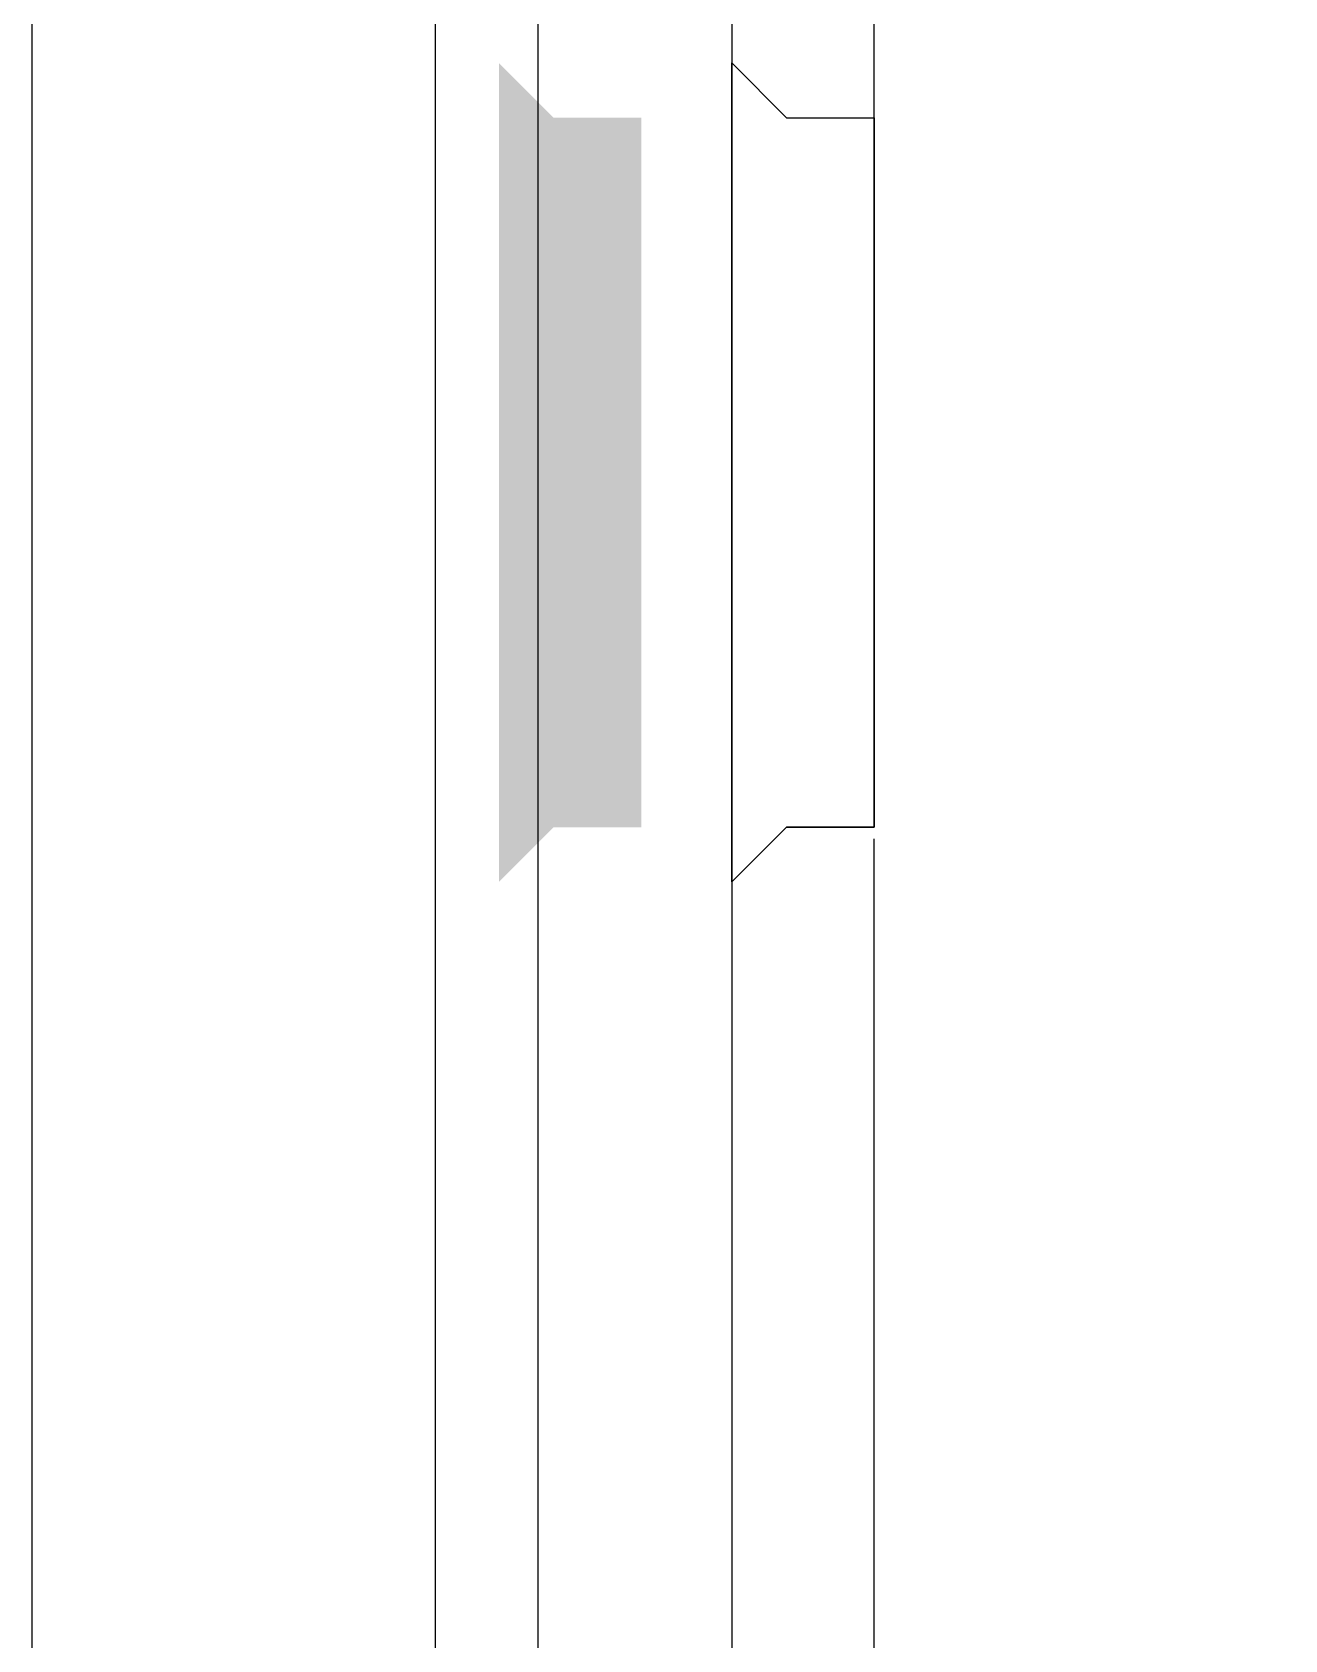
# Model space of a CAD drawing. Header units: millimetres. Extents: x -2063041 to -1932644, y 197605868 to 197643080.
# Drawn here: x -2048734 to -2047648, y 197624691 to 197626085 of the extents above; entities that cross this region are included whole.
import ezdxf

# ---------------------------------------------------------------- set-up
doc = ezdxf.new("R2010")
doc.units = ezdxf.units.MM
doc.layers.add('СКУД', color=7, linetype='Continuous')

msp = doc.modelspace()

# ---------------------------------------------------------------- hatches: boundary and pattern name
at = {"layer": 'СКУД', "true_color": 0x000000}
h = msp.add_hatch(dxfattribs=at)
h.set_pattern_fill('ANGLE', color=18, scale=0.746365)
h.set_pattern_definition([(0, (-2135909.478, 197515020.621), (0, 5.21335713), [3.79153246, -1.42182467]), (90, (-2135909.478, 197515020.621), (-5.21335713, 3e-16), [3.79153246, -1.42182467])])
h.paths.add_polyline_path([(-2048205.8, 197626010.7), (-2048281.9, 197626010.7), (-2048329.3, 197626058.2), (-2048329.3, 197625348), (-2048281.9, 197625395.4), (-2048205.8, 197625395.4)])
h.paths.add_polyline_path([(-2044360.2, 197626733), (-2045027.5, 197626733), (-2045027.5, 197626438.3), (-2044360.2, 197626438.3), (-2044360.2, 197626552.7), (-2044947.8, 197626552.7), (-2044947.8, 197626617.4), (-2044360.2, 197626617.4)])
h.paths.add_polyline_path([(-2043865.4, 197621474.2), (-2043974.7, 197621474.2), (-2043974.7, 197621256.2), (-2043890, 197621256.2), (-2043865.4, 197621231.5)])
h.paths.add_polyline_path([(-2043865.4, 197621028.7), (-2043967.9, 197621028.7), (-2043967.9, 197620810.6), (-2043883.2, 197620810.6), (-2043865.4, 197620792.8)])

# ---------------------------------------------------------------- linework, layer by layer
at = {"layer": 'СКУД', "color": 18, "true_color": 0x000000}
for points in [[(-2048734, 197616527.3), (-2048734, 197627368.4), (-2048127.4, 197627368.4)], [(-2048127.4, 197626939.8), (-2048384.7, 197626939.8), (-2048384.7, 197615835.6), (-2048734, 197615835.6)], [(-2048384.7, 197615835.6), (-2048295.3, 197615835.6), (-2048295.3, 197626852.4)], [(-2048127.4, 197626733), (-2048127.4, 197626058.2)], [(-2048080, 197626010.7), (-2048003.9, 197626010.7), (-2048003.9, 197626628.5), (-2047622.6, 197626628.5)], [(-2048080, 197626010.7), (-2048127.4, 197626058.2)], [(-2048127.4, 197626058.2), (-2048127.4, 197615835.6), (-2043581, 197615835.6)], [(-2048127.4, 197626058.2), (-2048080, 197626010.7), (-2048003.9, 197626010.7), (-2048003.9, 197625395.4), (-2048080, 197625395.4), (-2048127.4, 197625348), (-2048127.4, 197626058.2)], [(-2048080, 197625395.4), (-2048003.9, 197625395.4), (-2048003.9, 197626020.9)], [(-2048080, 197625395.4), (-2048127.4, 197625348)], [(-2048003.9, 197617695.3), (-2048003.9, 197625385.3)]]:
    msp.add_lwpolyline(points, dxfattribs=at)

doc.saveas('drawing.dxf')
